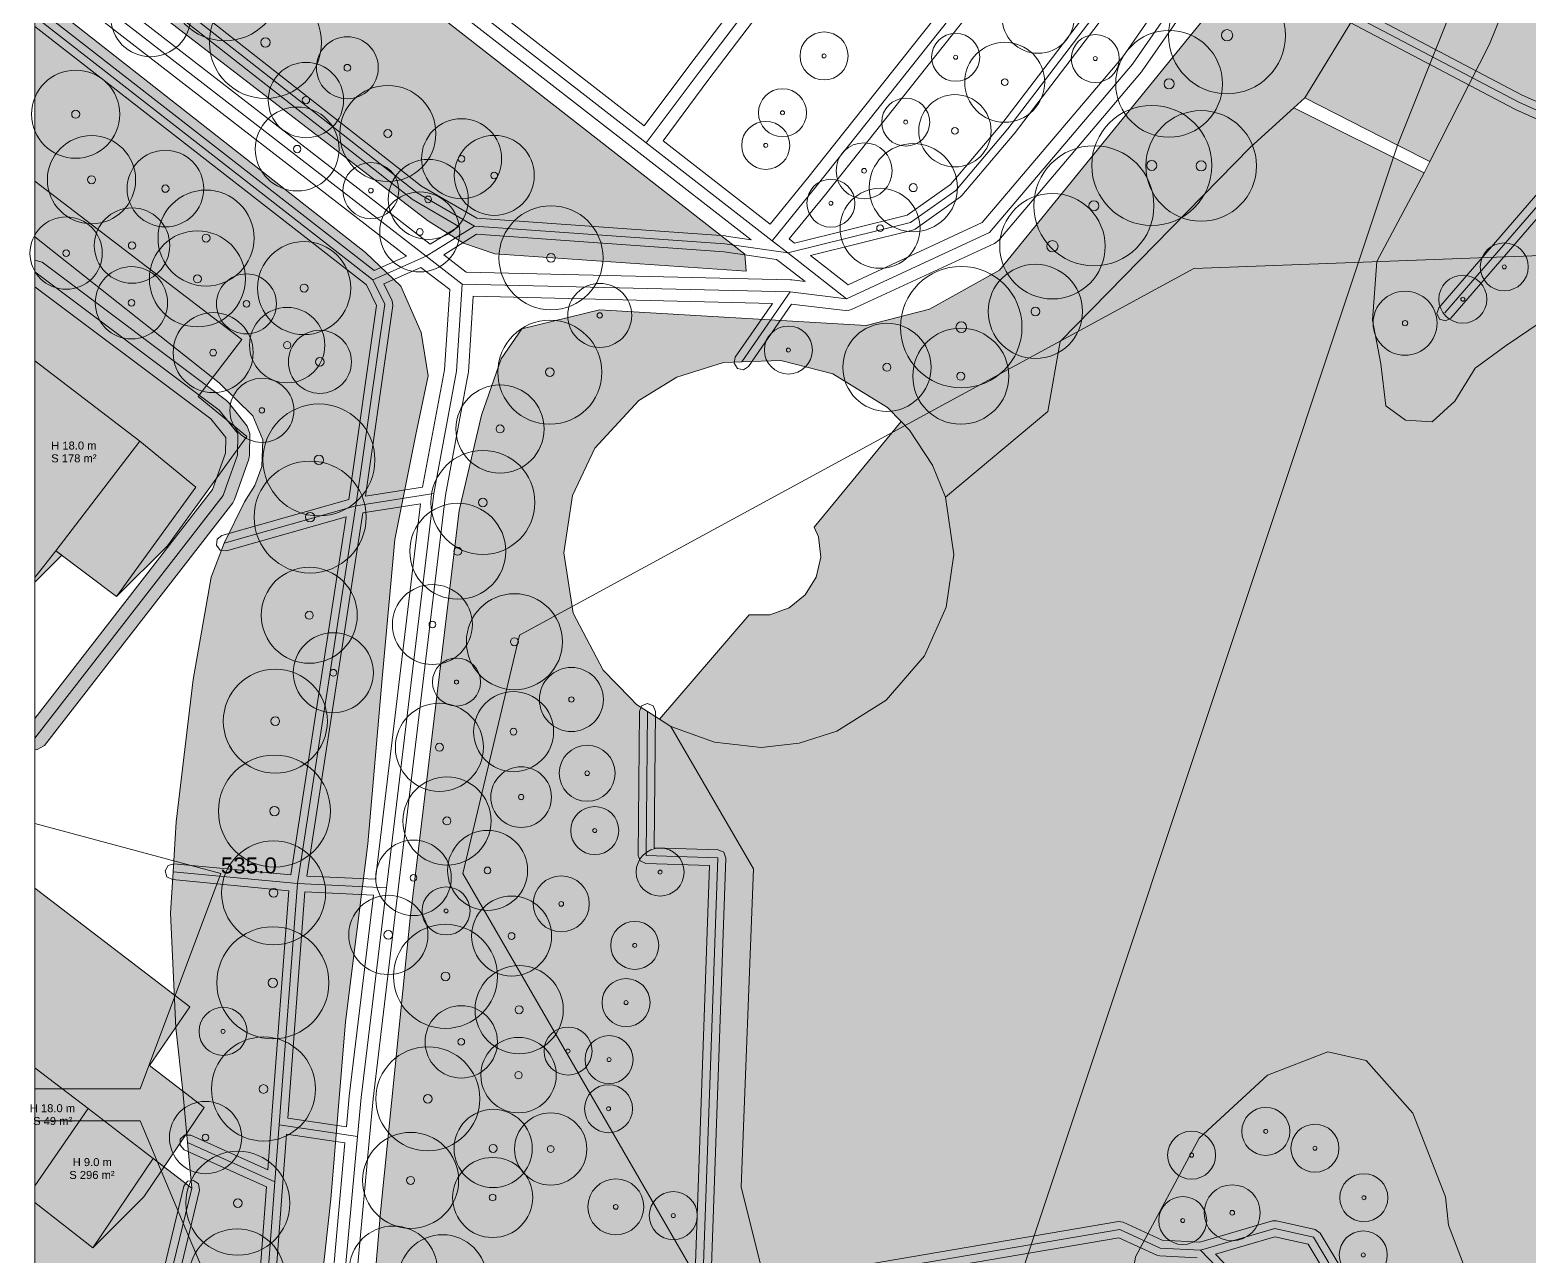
# Model space of a CAD drawing. Header units: metres. Extents: x -6 to 981, y -3 to 1020.
# Drawn here: x -0.6 to 186.7, y 622.7 to 775.9 of the extents above; entities that cross this region are included whole.
import ezdxf

# ---------------------------------------------------------------- set-up
doc = ezdxf.new("R2010")
doc.units = ezdxf.units.M
doc.header["$MEASUREMENT"] = 0
for name, color, linetype, lineweight, true_color in [('TPX_BUILDING_AREAS_TEXT', 7, 'CONTINUOUS', 0, 0x000000), ('TPX_BUILDING_HEIGHTS_TEXT', 7, 'CONTINUOUS', 0, 0x000000), ('TPX_BUILDINGS', 7, 'CONTINUOUS', 0, 0x000000), ('TPX_BUILDINGS_HATCH', 7, 'CONTINUOUS', 0, 0xf0f0f0), ('TPX_BUILDINGS_SHADOWS_HATCH', 7, 'CONTINUOUS', 0, 0x000000), ('TPX_BUILDINGS_SHADOWS_OUTLINES', 7, 'CONTINUOUS', 0, 0x000000), ('TPX_CONTOUR_LINES_5M', 7, 'CONTINUOUS', 0, 0x969696), ('TPX_CONTOUR_LINES_5M_TEXT', 7, 'CONTINUOUS', 0, 0x000000), ('TPX_FRAME_PROJECT', 7, 'CONTINUOUS', 0, 0x000000), ('TPX_ROADS_AXES', 7, 'CONTINUOUS', 0, 0x323232), ('TPX_ROADS_CONTOURS', 7, 'CONTINUOUS', 0, 0x646464), ('TPX_ROADS_HATCH', 7, 'CONTINUOUS', 0, 0xc8c8c8), ('TPX_VEGETATION_GREEN_SPACES', 7, 'CONTINUOUS', 0, 0x58ba48), ('TPX_VEGETATION_GREEN_SPACES_HATCH', 7, 'CONTINUOUS', 0, 0x58ba48), ('TPX_VEGETATION_TREES_INDIVIDUAL', 7, 'CONTINUOUS', 0, 0x136734), ('TPX_WATERWAYS', 7, 'CONTINUOUS', 0, 0x7aafdf), ('TPX_WATERWAYS_HATCH', 7, 'CONTINUOUS', 0, 0x7aafdf)]:
    doc.layers.add(name, color=color, linetype=linetype, lineweight=lineweight, true_color=true_color)
doc.styles.add('TPX_TEXTE', font='arial.ttf')

# ---------------------------------------------------------------- blocks, each defined once
blk = doc.blocks.new('TREETR005_CR050')
at = {"layer": 'TPX_VEGETATION_TREES_INDIVIDUAL'}
for radius in [4.95, 0.542]:
    blk.add_circle((0, 0, 0.04), radius, dxfattribs=at)
blk = doc.blocks.new('TREETR005_CR052')
at = {"layer": 'TPX_VEGETATION_TREES_INDIVIDUAL'}
for radius in [5.24, 0.458]:
    blk.add_circle((0, 0, 0.04), radius, dxfattribs=at)
blk = doc.blocks.new('TREETR006_CR075')
at = {"layer": 'TPX_VEGETATION_TREES_INDIVIDUAL'}
for radius in [7.5, 0.625]:
    blk.add_circle((0, 0, 0.04), radius, dxfattribs=at)
blk = doc.blocks.new('TREETR004_CR039')
at = {"layer": 'TPX_VEGETATION_TREES_INDIVIDUAL'}
for radius in [3.87, 0.417]:
    blk.add_circle((0, 0, 0.04), radius, dxfattribs=at)
blk = doc.blocks.new('TREETR007_CR066')
at = {"layer": 'TPX_VEGETATION_TREES_INDIVIDUAL'}
for radius in [6.59, 0.708]:
    blk.add_circle((0, 0, 0.04), radius, dxfattribs=at)
blk = doc.blocks.new('TREETR006_CR070')
at = {"layer": 'TPX_VEGETATION_TREES_INDIVIDUAL'}
for radius in [7, 0.583]:
    blk.add_circle((0, 0, 0.04), radius, dxfattribs=at)
blk = doc.blocks.new('TREETR003_CR040')
at = {"layer": 'TPX_VEGETATION_TREES_INDIVIDUAL'}
for radius in [4, 0.333]:
    blk.add_circle((0, 0, 0.04), radius, dxfattribs=at)
blk = doc.blocks.new('TREETR003_CR038')
at = {"layer": 'TPX_VEGETATION_TREES_INDIVIDUAL'}
for radius in [3.79, 0.333]:
    blk.add_circle((0, 0, 0.04), radius, dxfattribs=at)
blk = doc.blocks.new('TREETR007_CR076')
at = {"layer": 'TPX_VEGETATION_TREES_INDIVIDUAL'}
for radius in [7.59, 0.667]:
    blk.add_circle((0, 0, 0.04), radius, dxfattribs=at)
blk = doc.blocks.new('TREETR003_CR030')
at = {"layer": 'TPX_VEGETATION_TREES_INDIVIDUAL'}
for radius in [3, 0.25]:
    blk.add_circle((0, 0, 0.04), radius, dxfattribs=at)
blk = doc.blocks.new('TREETR006_CR069')
at = {"layer": 'TPX_VEGETATION_TREES_INDIVIDUAL'}
for radius in [6.91, 0.625]:
    blk.add_circle((0, 0, 0.04), radius, dxfattribs=at)
blk = doc.blocks.new('TREETR003_CR035')
at = {"layer": 'TPX_VEGETATION_TREES_INDIVIDUAL'}
for radius in [3.5, 0.292]:
    blk.add_circle((0, 0, 0.04), radius, dxfattribs=at)
blk = doc.blocks.new('TREETR005_CR047')
at = {"layer": 'TPX_VEGETATION_TREES_INDIVIDUAL'}
for radius in [4.71, 0.458]:
    blk.add_circle((0, 0, 0.04), radius, dxfattribs=at)
blk = doc.blocks.new('TREETR005_CR065')
at = {"layer": 'TPX_VEGETATION_TREES_INDIVIDUAL'}
for radius in [6.5, 0.542]:
    blk.add_circle((0, 0, 0.04), radius, dxfattribs=at)
blk = doc.blocks.new('TREETR005_CR049')
at = {"layer": 'TPX_VEGETATION_TREES_INDIVIDUAL'}
for radius in [4.89, 0.5]:
    blk.add_circle((0, 0, 0.04), radius, dxfattribs=at)
blk = doc.blocks.new('TREETR004_CR047')
at = {"layer": 'TPX_VEGETATION_TREES_INDIVIDUAL'}
for radius in [4.72, 0.417]:
    blk.add_circle((0, 0, 0.04), radius, dxfattribs=at)
blk = doc.blocks.new('TREETR005_CR060')
at = {"layer": 'TPX_VEGETATION_TREES_INDIVIDUAL'}
for radius in [6, 0.5]:
    blk.add_circle((0, 0, 0.04), radius, dxfattribs=at)
blk = doc.blocks.new('TREETR005_CR059')
at = {"layer": 'TPX_VEGETATION_TREES_INDIVIDUAL'}
for radius in [5.89, 0.542]:
    blk.add_circle((0, 0, 0.04), radius, dxfattribs=at)
blk = doc.blocks.new('TREETR005_CR058')
at = {"layer": 'TPX_VEGETATION_TREES_INDIVIDUAL'}
for radius in [5.82, 0.5]:
    blk.add_circle((0, 0, 0.04), radius, dxfattribs=at)
blk = doc.blocks.new('TREETR005_CR039')
at = {"layer": 'TPX_VEGETATION_TREES_INDIVIDUAL'}
for radius in [3.94, 0.542]:
    blk.add_circle((0, 0, 0.04), radius, dxfattribs=at)
blk = doc.blocks.new('TREETR005_CR055')
at = {"layer": 'TPX_VEGETATION_TREES_INDIVIDUAL'}
for radius in [5.51, 0.5]:
    blk.add_circle((0, 0, 0.04), radius, dxfattribs=at)
blk = doc.blocks.new('TREETR004_CR038')
at = {"layer": 'TPX_VEGETATION_TREES_INDIVIDUAL'}
for radius in [3.75, 0.417]:
    blk.add_circle((0, 0, 0.04), radius, dxfattribs=at)
blk = doc.blocks.new('TREETR004_CR050')
at = {"layer": 'TPX_VEGETATION_TREES_INDIVIDUAL'}
for radius in [5, 0.417]:
    blk.add_circle((0, 0, 0.04), radius, dxfattribs=at)
blk = doc.blocks.new('TREETR005_CR048')
at = {"layer": 'TPX_VEGETATION_TREES_INDIVIDUAL'}
for radius in [4.79, 0.458]:
    blk.add_circle((0, 0, 0.04), radius, dxfattribs=at)
blk = doc.blocks.new('TREETR004_CR045')
at = {"layer": 'TPX_VEGETATION_TREES_INDIVIDUAL'}
for radius in [4.52, 0.417]:
    blk.add_circle((0, 0, 0.04), radius, dxfattribs=at)
blk = doc.blocks.new('TREETR007_CR073')
at = {"layer": 'TPX_VEGETATION_TREES_INDIVIDUAL'}
for radius in [7.3, 0.708]:
    blk.add_circle((0, 0, 0.04), radius, dxfattribs=at)
blk = doc.blocks.new('TREETR006_CR067')
at = {"layer": 'TPX_VEGETATION_TREES_INDIVIDUAL'}
for radius in [6.67, 0.625]:
    blk.add_circle((0, 0, 0.04), radius, dxfattribs=at)

msp = doc.modelspace()

# ---------------------------------------------------------------- hatches: boundary and pattern name
at = {"layer": 'TPX_BUILDINGS_HATCH'}
for points in [[(0, 734.55), (0, 707.47), (2.62, 710.82), (13.13, 724.5), (0, 734.55)], [(13.13, 724.5), (2.62, 710.82), (10.21, 705.09), (20.12, 718.76), (13.13, 724.5)], [(0, 646.18), (0, 631.46), (6.66, 641.1), (0, 646.18)], [(0, 631.46), (0, 629.35), (7.25, 623.7), (14.8, 634.88), (6.66, 641.1), (0, 631.46)]]:
    msp.add_hatch(color=256, dxfattribs=at).paths.add_polyline_path(points)
at = {"layer": 'TPX_BUILDINGS_SHADOWS_HATCH'}
for points in [[(0, 757.02), (0, 734.55), (13.13, 724.5), (20.12, 718.76), (10.21, 705.09), (16.57, 711.45), (26.49, 725.12), (20.4, 730.12), (25.86, 737.23), (0, 757.02)], [(0, 707.47), (0, 706.88), (3.37, 710.25), (2.62, 710.82), (0, 707.47)], [(0, 668.63), (0, 646.18), (6.66, 641.1), (14.8, 634.88), (7.25, 623.7), (13.62, 630.07), (21.16, 641.25), (14.31, 646.48), (19.38, 653.83), (0, 668.63)]]:
    msp.add_hatch(color=256, dxfattribs=at).paths.add_polyline_path(points)
at = {"layer": 'TPX_ROADS_HATCH'}
msp.add_hatch(color=256, dxfattribs=at).paths.add_polyline_path([(0, 689.86), (0, 685.97), (0.19, 685.92), (1.19, 686.49), (24.72, 716.82), (24.94, 717.23), (26.74, 722.26), (26.83, 722.75), (26.86, 725.46), (26.54, 726.4), (24.23, 729.32), (23.95, 729.6), (0.9, 746.89), (0, 747.12), (0, 743.82), (21.99, 727.31), (23.85, 724.96), (23.83, 723.03), (22.2, 718.47), (0, 689.86)])
at = {"layer": 'TPX_VEGETATION_GREEN_SPACES_HATCH'}
for points in [[(0, 344.9), (0, 326.12), (12.7, 361.21), (29.35, 401.18), (54.95, 474.24), (58.93, 495.9), (59.11, 498.1), (58.96, 501.57), (59.31, 507.53), (61.82, 511.27), (65.53, 515.17), (70.18, 516.94), (91.2, 559.93), (95.93, 600.52), (88.27, 631.34), (89.79, 671.05), (79.48, 688.86), (78.05, 689.77), (76.54, 690.74), (75.19, 691.61), (74.38, 692.44), (71.03, 695.88), (67.28, 703.04), (66.1, 710.57), (67.2, 717.72), (69.99, 723.63), (75.46, 729.61), (80.21, 732.5), (86.06, 734.35), (88.36, 734.43), (93.24, 734.59), (99.71, 732.95), (106.55, 728.74), (108.25, 726.98), (109.32, 725.88), (112.19, 721.5), (113.81, 717.5), (126.57, 728.23), (128.15, 736.96), (151.93, 761.25), (157.32, 766.18), (158.69, 767.44), (176.34, 796.3), (188.7, 824.18), (194.65, 840.03), (263.32, 1013.19), (258.74, 1013.19), (190.86, 846.17), (184.43, 828.46), (178.96, 820.07), (146.2, 777.43), (120.55, 745.87), (111.81, 741.03), (103.87, 738.99), (70.56, 740.93), (60.85, 738.57), (58.27, 734.8), (55.8, 727.76), (53.04, 715.87), (46.9, 664.9), (43.2, 628.17), (40.41, 595.25), (41, 565.35), (41.92, 537.8), (43.43, 481.37), (42.85, 467.48), (40.81, 458.08), (36.36, 442.4), (26.26, 416.01), (0, 344.9)], [(167.72, 746.99), (167.16, 739.64), (168.21, 734.17), (168.81, 728.94), (171.29, 727.13), (174.62, 726.94), (177.43, 729.51), (179.98, 733.66), (183.85, 736.48), (195.06, 744.07), (208.38, 747.68), (225.65, 784.54), (238.07, 802.01), (249.1, 800.88), (249.5, 789.51), (239.07, 773.13), (250.89, 747.21), (254.61, 743.15), (260.4, 741.11), (270.5, 743.83), (283.69, 748.56), (301.75, 757.08), (427.7, 765.77), (420.49, 835.99), (421, 847.48), (422.29, 857.44), (425.07, 866.3), (429.82, 873.87), (520.03, 993.87), (526.37, 997.94), (505.15, 1013.19), (348.99, 1013.19), (350.39, 1009.79), (343.13, 1002.2), (349.46, 994.22), (354.25, 984.46), (345.24, 982), (343.41, 978.95), (344.65, 973.82), (352.02, 965.84), (361.65, 952.71), (354.22, 954.31), (342.66, 953.66), (337.54, 956.01), (342.24, 963.37), (334.06, 967.03), (321.19, 963.32), (322.66, 956.41), (327.67, 944.09), (323.78, 938.77), (330.66, 934.1), (335.39, 917.71), (339.59, 900.81), (326.93, 893), (331.14, 903.96), (326.59, 911.15), (318.65, 913.52), (311.51, 918.44), (305.28, 912.12), (304.69, 902.93), (288.57, 856.15), (263.99, 828.35), (256.29, 819.64), (253.79, 845.26), (284.66, 902.86), (299.87, 909.88), (302.28, 919.56), (294.15, 929.34), (303.41, 930.28), (309.91, 939.66), (305.89, 948.39), (299.22, 948.2), (287.45, 953.42), (290.84, 958.25), (289.17, 971.55), (296.42, 977.61), (301.62, 985.22), (304.04, 996.18), (312.11, 1008.12), (315.43, 1013.19), (277.48, 1013.19), (236.71, 911.06), (198.28, 816.25), (189.64, 795.89), (188.29, 790.25), (181.77, 774.13), (174.34, 759.45), (173.61, 758.07), (167.72, 746.99)], [(0, 817.18), (0, 789.94), (49.07, 752.09), (53.56, 749.27), (57.48, 747.94), (88.91, 745.76), (88.72, 747.9), (0, 817.18)], [(0, 629.35), (0, 610.36), (21.07, 594.31), (25.21, 591.52), (29.17, 590.57), (32.15, 592.12), (33.94, 593.95), (34.57, 596.96), (35.24, 613.84), (36.99, 629.77), (38.84, 651.95), (41.6, 674.18), (43.4, 694.86), (44.99, 712.23), (47.61, 725.37), (49.17, 732.7), (48.29, 738.11), (45.73, 743.89), (41.3, 748.11), (0, 780.55), (0, 750.04), (23.03, 731.81), (27.22, 727.7), (28.49, 724.69), (28.38, 721.35), (27.5, 718.99), (26.21, 716.95), (23.66, 711.77), (22.04, 707.5), (19.78, 694.74), (17.65, 676.95), (17.28, 670.71), (16.96, 665.54), (17.61, 651.2), (18.5, 643.26), (19.08, 636.87), (19.6, 631.16), (14.8, 634.88), (7.25, 623.7), (0, 629.35)], [(89.27, 702.8), (78.05, 689.77), (79.48, 688.86), (84.93, 686.88), (90.78, 686.25), (95.53, 686.78), (100.21, 688.26), (106.4, 692.14), (111.18, 697.7), (113.9, 703.78), (114.85, 710.37), (113.81, 717.5), (112.19, 721.5), (109.32, 725.88), (108.25, 726.98), (97.38, 713.76), (97.95, 712.57), (98.22, 710.01), (97.65, 707.51), (96.28, 705.32), (94.27, 703.7), (91.84, 702.83), (89.27, 702.8)], [(137.56, 622.57), (135.7, 611.16), (138.19, 606.68), (145.21, 597.9), (152.25, 592.23), (161.27, 588.65), (166.19, 589.77), (169.18, 592.07), (179.02, 603.78), (179.94, 615.65), (179.23, 619.78), (176.65, 626.55), (176.3, 630.07), (172.2, 640.53), (166.39, 647.11), (161.59, 648.19), (154.03, 645.26), (145.48, 637.41), (137.56, 622.57)]]:
    msp.add_hatch(color=256, dxfattribs=at).paths.add_polyline_path(points)
at = {"layer": 'TPX_WATERWAYS_HATCH'}
msp.add_hatch(color=256, dxfattribs=at).paths.add_polyline_path([(176.34, 796.3), (158.69, 767.44), (170.27, 761.53), (174.34, 759.45), (181.77, 774.13), (188.29, 790.25), (189.64, 795.89), (198.28, 816.25), (236.71, 911.06), (277.48, 1013.19), (263.32, 1013.19), (194.65, 840.03), (188.7, 824.18), (176.34, 796.3)])
h = msp.add_hatch(color=256, dxfattribs=at)
h.paths.add_polyline_path([(59.31, 507.53), (58.96, 501.57), (59.11, 498.1), (72.74, 492.22), (76.02, 499.84), (80.23, 503.28), (85.22, 504.89), (90.57, 503.01), (93.86, 499.68), (95.81, 494.36), (97.16, 489.02), (100.33, 485.33), (109.94, 476.46), (119.72, 469.42), (130.45, 461.18), (141.98, 457.19), (150.23, 457.3), (158.9, 461.73), (175.82, 469.15), (203.63, 477.84), (229.07, 480.66), (242.54, 492.28), (244.71, 503.76), (243.7, 531.44), (239.23, 541.86), (234.33, 552.05), (215.28, 550.45), (196.15, 563.51), (191.13, 604.44), (204.76, 622.31), (222.65, 625.38), (223.26, 635.21), (226.46, 684.03), (247.41, 705.35), (274.36, 730.64), (283.97, 738.52), (283.69, 748.56), (270.5, 743.83), (260.4, 741.11), (254.61, 743.15), (250.89, 747.21), (239.07, 773.13), (249.5, 789.51), (249.1, 800.88), (238.07, 802.01), (225.65, 784.54), (208.38, 747.68), (195.06, 744.07), (183.85, 736.48), (179.98, 733.66), (177.43, 729.51), (174.62, 726.94), (171.29, 727.13), (168.81, 728.94), (168.21, 734.17), (167.16, 739.64), (167.72, 746.99), (173.61, 758.07), (157.32, 766.18), (151.93, 761.25), (128.15, 736.96), (126.57, 728.23), (113.81, 717.5), (114.85, 710.37), (113.9, 703.78), (111.18, 697.7), (106.4, 692.14), (100.21, 688.26), (95.53, 686.78), (90.78, 686.25), (84.93, 686.88), (79.48, 688.86), (89.79, 671.05), (88.27, 631.34), (95.93, 600.52), (91.2, 559.93), (70.18, 516.94), (65.53, 515.17), (61.82, 511.27), (59.31, 507.53)])
h.paths.add_polyline_path([(125.3, 471.93), (125.57, 478.9), (130.09, 483.31), (136.93, 486.72), (145.88, 486.06), (153.83, 483.66), (160.41, 479.72), (161.73, 475.64), (160.71, 470.42), (158.15, 467.15), (153.06, 464.5), (148.17, 461.83), (141.17, 461.9), (133.58, 461.97), (127.79, 466.48), (125.3, 471.93)], flags=16)
h.paths.add_polyline_path([(135.7, 611.16), (137.56, 622.57), (145.48, 637.41), (154.03, 645.26), (161.59, 648.19), (166.39, 647.11), (172.2, 640.53), (176.3, 630.07), (176.65, 626.55), (179.23, 619.78), (179.94, 615.65), (179.02, 603.78), (169.18, 592.07), (166.19, 589.77), (161.27, 588.65), (152.25, 592.23), (145.21, 597.9), (138.19, 606.68), (135.7, 611.16)], flags=16)

# ---------------------------------------------------------------- linework, layer by layer
at = {"layer": 'TPX_BUILDINGS', "elevation": 0.04}
for points in [[(0, 734.55), (0, 707.47), (2.62, 710.82), (13.13, 724.5)], [(13.13, 724.5), (2.62, 710.82), (10.21, 705.09), (20.12, 718.76)], [(0, 646.18), (0, 631.46), (6.66, 641.1)], [(0, 631.46), (0, 629.35), (7.25, 623.7), (14.8, 634.88), (6.66, 641.1)]]:
    msp.add_lwpolyline(points, close=True, dxfattribs=at)
at = {"layer": 'TPX_BUILDINGS_SHADOWS_OUTLINES', "elevation": 0.04}
for points in [[(0, 757.02), (0, 734.55), (13.13, 724.5), (20.12, 718.76), (10.21, 705.09), (16.57, 711.45), (26.49, 725.12), (20.4, 730.12), (25.86, 737.23)], [(0, 707.47), (0, 706.88), (3.37, 710.25), (2.62, 710.82)], [(0, 668.63), (0, 646.18), (6.66, 641.1), (14.8, 634.88), (7.25, 623.7), (13.62, 630.07), (21.16, 641.25), (14.31, 646.48), (19.38, 653.83)]]:
    msp.add_lwpolyline(points, close=True, dxfattribs=at)
at = {"layer": 'TPX_CONTOUR_LINES_5M', "elevation": 0.05}
for points in [[(566.94, 1013.19), (566.94, 998.29), (487.24, 908.69), (408.23, 870.59), (355.55, 926.17), (329.22, 923.85), (302.88, 985.01), (276.54, 983.4), (253.08, 938.69), (302.88, 916.2), (329.22, 871.57), (276.54, 867.81), (243.45, 819.49), (239.83, 759.89), (223.87, 749.06), (144.85, 746.08), (60.55, 700.29), (53.5, 670.49), (105.16, 581.09)], [(0, 643.55), (13.17, 643.55), (23.24, 670.49), (0, 676.73)], [(0, 533.48), (13.17, 533.48), (32.03, 551.29), (37.72, 581.09), (13.17, 639.57), (0, 639.57)]]:
    msp.add_lwpolyline(points, dxfattribs=at)
at = {"layer": 'TPX_FRAME_PROJECT', "elevation": 0}
msp.add_lwpolyline([(0, 0), (974.48, 0), (974.48, 1013.19), (0, 1013.19)], close=True, dxfattribs=at)
at = {"layer": 'TPX_ROADS_AXES', "elevation": 0.03}
for points in [[(247.34, 1013.19), (242.06, 1000.05), (235.19, 982.99), (230.41, 970.99), (219.8, 944.41), (202.04, 899.92), (196.32, 885.58), (189.49, 869.67), (185.97, 861.47), (177.22, 841.81), (174.96, 837.66), (172.85, 834.21), (170.25, 829.04), (166.92, 822.94), (121.6, 763.54), (115.1, 755.85), (109.42, 751.84), (94.09, 748.04), (86.24, 749.16), (54.93, 751.4), (47.77, 755.54), (0, 793.04)], [(53.38, 744.15), (94.4, 743.17), (101.44, 742.32), (119.31, 750.6), (137.16, 771.65), (147.41, 786.45), (177.77, 830.38), (184.23, 844.11), (193.3, 867.45), (247.2, 997.7), (253.45, 1013.19)], [(176.21, 740.54), (190.01, 756.52), (192.48, 763.72), (203.66, 774.38), (208.35, 797.6), (218, 816.8), (221.29, 821.08), (228.99, 831.11), (231.59, 834.5), (243.68, 850.22), (247.3, 864.54), (255.41, 879.8), (259.03, 895.11), (257.55, 905.03), (256.23, 913.94), (253.89, 929.31), (259.97, 941.63), (265.1, 957.42), (271.67, 968.24), (278.75, 980.05), (288.81, 992.33), (291.92, 1004.67), (295.25, 1013.19)], [(76.41, 761.79), (83.03, 770.65), (106.46, 801.47), (133.89, 836.28), (144.41, 827.91), (150.55, 822.97), (97.61, 756.29), (92.13, 749.57)], [(0, 821.21), (76.41, 761.79), (92.13, 749.57), (94.09, 748.04), (101.44, 742.32)], [(53.38, 744.15), (48.91, 747.62), (0, 785.54)], [(192.48, 763.72), (185.43, 766.87), (159.97, 780.28), (147.41, 786.45)], [(0, 777.61), (42.25, 744.68), (43.74, 741.62), (40.12, 716.44), (32.82, 669.22), (30.53, 639.06), (29.99, 631.95), (28.72, 615.17), (27.57, 584.71), (27.63, 580.86), (29.7, 483.25), (29.61, 476.14), (31.05, 466.42), (17.99, 428.51), (13.81, 416.38)], [(54.93, 751.4), (48.91, 747.62), (42.25, 744.68)], [(0, 745.69), (23.05, 728.4), (25.36, 725.47), (25.33, 722.77), (23.96, 718.92), (23.53, 717.74), (0, 687.41)], [(0, 353.28), (22.17, 411.42), (25.77, 420.83), (37.1, 457.65), (38.99, 465.61), (40.13, 475.09), (37.68, 580.15), (38.88, 621.74), (40.33, 637.61), (40.78, 642.47), (43.93, 668.71), (49.84, 717.97), (52.69, 733.25), (53.38, 744.15)], [(94.4, 743.17), (88.36, 734.43)], [(23.66, 711.77), (40.12, 716.44), (49.84, 717.97)], [(76.38, 672.74), (76.54, 690.74)], [(195.04, 599.55), (193.28, 600.5), (174.85, 610.46), (165.74, 615.04), (159.77, 625.03), (154.94, 626.1), (145.68, 623.42), (140.63, 623.67), (135.59, 625.98), (94.25, 618.94), (89.67, 619.01), (83.49, 619.31), (85.35, 672.44), (76.38, 672.74)], [(17.28, 670.71), (32.82, 669.22), (43.93, 668.71)], [(30.53, 639.06), (40.33, 637.61)], [(19.08, 636.87), (29.99, 631.95)], [(19.6, 631.16), (16.92, 620.03), (13.89, 609.42), (13.09, 595.8)], [(165.74, 615.04), (158.87, 615.41), (150.78, 618.08), (145.68, 623.42)]]:
    msp.add_lwpolyline(points, dxfattribs=at)
at = {"layer": 'TPX_ROADS_CONTOURS', "elevation": 0.03}
for points in [[(78.5, 762.07), (84.23, 769.75), (107.65, 800.55), (134.13, 834.16), (143.48, 826.73), (148.45, 822.74), (96.44, 757.23), (91.89, 751.65)], [(96.94, 747.72), (109.66, 750.87), (110, 751.02), (115.68, 755.04), (115.86, 755.21), (122.36, 762.89), (122.39, 762.93), (167.71, 822.33), (167.8, 822.46), (171.13, 828.56), (171.14, 828.59), (172.96, 832.21), (175.73, 830.07), (146.18, 787.3), (135.97, 772.56), (118.38, 751.83), (101.64, 744.06)], [(51.1, 747.82), (55.18, 750.38), (86.13, 748.16), (92.69, 747.23), (93.16, 746.86), (96.25, 744.46), (94.59, 744.66), (94.44, 744.67), (53.91, 745.64)], [(0, 689.86), (0, 685.97), (0.19, 685.92), (1.19, 686.49), (24.72, 716.82), (24.94, 717.23), (26.74, 722.26), (26.83, 722.75), (26.86, 725.46), (26.54, 726.4), (24.23, 729.32), (23.95, 729.6), (0.9, 746.89), (0, 747.12), (0, 743.82), (21.99, 727.31), (23.85, 724.96), (23.83, 723.03), (22.2, 718.47)], [(41.3, 717.64), (44.73, 741.48), (44.64, 742.06), (43.6, 744.19), (48.25, 746.24), (51.84, 743.46), (51.2, 733.44), (48.46, 718.77)], [(33.98, 670.17), (41, 715.56), (48.18, 716.7), (42.55, 669.77)], [(31.6, 639.92), (33.74, 668.18), (42.31, 667.78), (39.29, 642.65), (39.28, 642.61), (38.93, 638.82)], [(28.61, 585.89), (29.72, 615.12), (30.99, 631.88), (31.45, 637.92), (38.75, 636.83), (37.39, 621.87), (37.38, 621.78), (36.25, 582.44)], [(147.55, 622.91), (154.97, 625.07), (159.13, 624.15), (163.92, 616.14), (159.05, 616.4), (151.33, 618.95)]]:
    msp.add_lwpolyline(points, close=True, dxfattribs=at)
for points in [[(104.36, 801.18), (81.83, 771.56), (76.13, 763.91), (0.92, 822.4)], [(166.08, 823.48), (120.82, 764.17), (114.42, 756.6), (109, 752.77), (94.94, 749.28), (94.26, 749.81), (98.79, 755.35), (151.72, 822.04)], [(0, 819.31), (75.49, 760.6), (89.51, 749.7), (86.38, 750.15), (86.31, 750.16), (55.23, 752.38), (48.33, 756.37), (0.62, 793.82)], [(159.52, 779.39), (184.96, 765.99), (185.02, 765.96), (191.24, 763.18), (189.13, 757.03), (175.45, 741.19), (175.21, 740.46), (175.55, 739.78), (176.28, 739.54), (176.96, 739.88), (190.77, 755.87), (190.96, 756.19), (193.35, 763.17), (204.35, 773.65), (204.64, 774.18), (209.31, 797.27)], [(207.37, 797.8), (202.74, 774.88), (192.28, 764.91), (185.87, 767.77), (160.44, 781.17)], [(0, 791.77), (47.15, 754.75), (47.27, 754.67), (52.99, 751.36), (49.42, 749.12), (0.92, 786.72)], [(40.38, 621.65), (41.82, 637.47), (42.27, 642.31), (45.42, 668.53), (51.32, 717.75), (54.16, 732.98), (54.18, 733.16), (54.79, 742.62), (92.19, 741.72), (87.53, 735), (87.37, 734.25), (87.79, 733.61), (88.54, 733.45), (89.18, 733.86), (94.56, 741.64), (101.26, 740.83), (101.49, 740.87), (101.63, 740.83), (101.77, 740.91), (102.07, 740.96), (119.94, 749.24), (120.45, 749.63), (138.31, 770.68), (138.39, 770.79), (148.2, 784.95)], [(0, 783.64), (46.45, 747.63), (42.39, 745.84), (0.61, 778.4)], [(0, 776.34), (41.45, 744.04), (42.71, 741.46), (39.22, 717.22), (23.38, 712.74), (22.78, 712.26), (22.69, 711.5), (23.17, 710.9), (23.93, 710.81), (38.89, 715.05), (31.98, 670.31), (17.37, 671.71), (16.64, 671.49), (16.28, 670.81), (16.51, 670.08), (17.18, 669.72), (31.75, 668.32), (29.53, 639.14), (29.1, 633.45), (19.49, 637.78), (18.72, 637.8), (18.17, 637.28), (18.14, 636.51), (18.67, 635.96), (28.94, 631.33), (27.72, 615.25)], [(84.52, 620.26), (86.35, 672.41), (86.08, 673.13), (85.38, 673.44), (77.39, 673.71), (77.54, 690.73), (77.25, 691.44), (76.54, 691.74), (75.83, 691.45), (75.54, 690.75), (75.38, 672.75), (75.66, 672.05), (76.35, 671.74), (84.31, 671.48), (82.49, 619.35)], [(17.89, 619.8), (20.57, 630.92), (20.45, 631.68), (19.83, 632.13), (19.08, 632.01), (18.63, 631.39), (15.95, 620.28)], [(166.45, 615.81), (160.63, 625.54), (159.99, 626.01), (155.15, 627.07), (154.66, 627.06), (145.57, 624.42), (140.87, 624.66), (136.01, 626.89), (135.42, 626.97), (94.18, 619.94)], [(94.42, 617.96), (135.45, 624.95), (140.22, 622.77), (140.58, 622.68), (145.24, 622.44)]]:
    msp.add_lwpolyline(points, dxfattribs=at)
at = {"layer": 'TPX_VEGETATION_GREEN_SPACES', "elevation": 0}
for points in [[(0, 817.18), (0, 789.94), (49.07, 752.09), (53.56, 749.27), (57.48, 747.94), (88.91, 745.76), (88.72, 747.9)], [(89.27, 702.8), (78.05, 689.77), (79.48, 688.86), (84.93, 686.88), (90.78, 686.25), (95.53, 686.78), (100.21, 688.26), (106.4, 692.14), (111.18, 697.7), (113.9, 703.78), (114.85, 710.37), (113.81, 717.5), (112.19, 721.5), (109.32, 725.88), (108.25, 726.98), (97.38, 713.76), (97.95, 712.57), (98.22, 710.01), (97.65, 707.51), (96.28, 705.32), (94.27, 703.7), (91.84, 702.83)], [(137.56, 622.57), (135.7, 611.16), (138.19, 606.68), (145.21, 597.9), (152.25, 592.23), (161.27, 588.65), (166.19, 589.77), (169.18, 592.07), (179.02, 603.78), (179.94, 615.65), (179.23, 619.78), (176.65, 626.55), (176.3, 630.07), (172.2, 640.53), (166.39, 647.11), (161.59, 648.19), (154.03, 645.26), (145.48, 637.41)]]:
    msp.add_lwpolyline(points, close=True, dxfattribs=at)
for points in [[(95.93, 600.52), (88.27, 631.34), (89.79, 671.05), (79.48, 688.86), (78.05, 689.77), (76.54, 690.74), (75.19, 691.61), (74.38, 692.44), (71.03, 695.88), (67.28, 703.04), (66.1, 710.57), (67.2, 717.72), (69.99, 723.63), (75.46, 729.61), (80.21, 732.5), (86.06, 734.35), (88.36, 734.43), (93.24, 734.59), (99.71, 732.95), (106.55, 728.74), (108.25, 726.98), (109.32, 725.88), (112.19, 721.5), (113.81, 717.5), (126.57, 728.23), (128.15, 736.96), (151.93, 761.25), (157.32, 766.18), (158.69, 767.44), (176.34, 796.3)], [(188.29, 790.25), (181.77, 774.13), (174.34, 759.45), (173.61, 758.07), (167.72, 746.99), (167.16, 739.64), (168.21, 734.17), (168.81, 728.94), (171.29, 727.13), (174.62, 726.94), (177.43, 729.51), (179.98, 733.66), (183.85, 736.48), (195.06, 744.07), (208.38, 747.68), (225.65, 784.54)], [(35.24, 613.84), (36.99, 629.77), (38.84, 651.95), (41.6, 674.18), (43.4, 694.86), (44.99, 712.23), (47.61, 725.37), (49.17, 732.7), (48.29, 738.11), (45.73, 743.89), (41.3, 748.11), (0, 780.55), (0, 750.04), (23.03, 731.81), (27.22, 727.7), (28.49, 724.69), (28.38, 721.35), (27.5, 718.99), (26.21, 716.95), (23.66, 711.77), (22.04, 707.5), (19.78, 694.74), (17.65, 676.95), (17.28, 670.71), (16.96, 665.54), (17.61, 651.2), (18.5, 643.26), (19.08, 636.87), (19.6, 631.16), (14.8, 634.88), (7.25, 623.7), (0, 629.35), (0, 610.36)], [(146.2, 777.43), (120.55, 745.87), (111.81, 741.03), (103.87, 738.99), (70.56, 740.93), (60.85, 738.57), (58.27, 734.8), (55.8, 727.76), (53.04, 715.87), (46.9, 664.9), (43.2, 628.17), (40.41, 595.25)]]:
    msp.add_lwpolyline(points, dxfattribs=at)
at = {"layer": 'TPX_WATERWAYS', "elevation": 0.01}
for points in [[(176.34, 796.3), (158.69, 767.44), (170.27, 761.53), (174.34, 759.45), (181.77, 774.13), (188.29, 790.25), (189.64, 795.89), (198.28, 816.25), (236.71, 911.06), (277.48, 1013.19), (263.32, 1013.19), (194.65, 840.03), (188.7, 824.18)], [(135.7, 611.16), (137.56, 622.57), (145.48, 637.41), (154.03, 645.26), (161.59, 648.19), (166.39, 647.11), (172.2, 640.53), (176.3, 630.07), (176.65, 626.55), (179.23, 619.78), (179.94, 615.65), (179.02, 603.78), (169.18, 592.07), (166.19, 589.77), (161.27, 588.65), (152.25, 592.23), (145.21, 597.9), (138.19, 606.68)]]:
    msp.add_lwpolyline(points, close=True, dxfattribs=at)
for points in [[(270.72, 1013.19), (242.34, 942.1), (189.22, 809.02), (170.27, 761.53)], [(195.06, 744.07), (183.85, 736.48), (179.98, 733.66), (177.43, 729.51), (174.62, 726.94), (171.29, 727.13), (168.81, 728.94), (168.21, 734.17), (167.16, 739.64), (167.72, 746.99), (173.61, 758.07), (157.32, 766.18), (151.93, 761.25), (128.15, 736.96), (126.57, 728.23), (113.81, 717.5), (114.85, 710.37), (113.9, 703.78), (111.18, 697.7), (106.4, 692.14), (100.21, 688.26), (95.53, 686.78), (90.78, 686.25), (84.93, 686.88), (79.48, 688.86), (89.79, 671.05), (88.27, 631.34), (95.93, 600.52)], [(170.27, 761.53), (168.44, 756.03), (110.46, 581.9), (97.4, 550.11), (66.94, 492.27)]]:
    msp.add_lwpolyline(points, dxfattribs=at)

# ---------------------------------------------------------------- block references
at = {"layer": 'TPX_VEGETATION_TREES_INDIVIDUAL'}
for name, p in [('TREETR006_CR070', (23.75, 781.56, 0.04)), ('TREETR004_CR050', (14.46, 777.56, 0.04)), ('TREETR006_CR070', (28.81, 774.35, 0.04)), ('TREETR004_CR045', (125.38, 777.51, 0.04)), ('TREETR007_CR073', (148.98, 775.24, 0.04)), ('TREETR003_CR030', (98.63, 772.66, 0.04)), ('TREETR006_CR067', (141.74, 769.18, 0.04)), ('TREETR004_CR039', (39.05, 771.19, 0.04)), ('TREETR003_CR030', (115.07, 772.5, 0.04)), ('TREETR004_CR050', (121.2, 769.38, 0.04)), ('TREETR003_CR030', (132.52, 772.34, 0.04)), ('TREETR005_CR047', (33.88, 767.15, 0.04)), ('TREETR005_CR055', (5.1, 765.38, 0.04)), ('TREETR005_CR060', (44.11, 762.97, 0.04)), ('TREETR003_CR030', (93.43, 765.56, 0.04)), ('TREETR005_CR052', (32.79, 761.03, 0.04)), ('TREETR003_CR030', (108.83, 764.39, 0.04)), ('TREETR004_CR045', (114.98, 763.31, 0.04)), ('TREETR006_CR075', (139.58, 758.98, 0.04)), ('TREETR004_CR050', (53.32, 759.81, 0.04)), ('TREETR003_CR030', (91.34, 761.49, 0.04)), ('TREETR006_CR069', (145.75, 758.92, 0.04)), ('TREETR005_CR055', (7.08, 757.19, 0.04)), ('TREETR004_CR050', (57.41, 757.73, 0.04)), ('TREETR005_CR048', (16.31, 756.08, 0.04)), ('TREETR003_CR035', (103.63, 758.31, 0.04)), ('TREETR005_CR055', (109.77, 756.2, 0.04)), ('TREETR006_CR075', (132.35, 753.94, 0.04)), ('TREETR003_CR035', (41.99, 755.83, 0.04)), ('TREETR004_CR050', (49.16, 754.74, 0.04)), ('TREETR003_CR030', (99.48, 754.26, 0.04)), ('TREETR005_CR060', (21.39, 749.9, 0.04)), ('TREETR004_CR050', (48.1, 750.66, 0.04)), ('TREETR004_CR050', (105.62, 751.13, 0.04)), ('TREETR007_CR066', (127.16, 748.88, 0.04)), ('TREETR005_CR047', (12.14, 748.97, 0.04)), ('TREETR005_CR065', (64.5, 747.44, 0.04)), ('TREETR004_CR045', (3.91, 748.02, 0.04)), ('TREETR005_CR060', (20.31, 744.8, 0.04)), ('TREETR005_CR058', (33.65, 743.65, 0.04)), ('TREETR003_CR030', (183.63, 746.3, 0.04)), ('TREETR004_CR045', (12.07, 741.81, 0.04)), ('TREETR007_CR076', (115.77, 738.77, 0.04)), ('TREETR005_CR059', (125.03, 740.73, 0.04)), ('TREETR004_CR038', (26.44, 741.67, 0.04)), ('TREETR003_CR040', (70.59, 740.23, 0.04)), ('TREETR003_CR030', (178.45, 742.26, 0.04)), ('TREETR003_CR040', (171.23, 739.26, 0.04)), ('TREETR004_CR050', (22.28, 735.58, 0.04)), ('TREETR005_CR047', (31.53, 736.52, 0.04)), ('TREETR005_CR039', (35.62, 734.43, 0.04)), ('TREETR005_CR065', (64.36, 733.13, 0.04)), ('TREETR003_CR030', (94.17, 735.91, 0.04)), ('TREETR005_CR055', (106.48, 733.75, 0.04)), ('TREETR005_CR060', (115.71, 732.64, 0.04)), ('TREETR003_CR040', (28.37, 728.37, 0.04)), ('TREETR005_CR055', (58.13, 726.04, 0.04)), ('TREETR006_CR070', (35.5, 722.17, 0.04)), ('TREETR005_CR065', (55.99, 716.86, 0.04)), ('TREETR006_CR070', (34.4, 715.03, 0.04)), ('TREETR005_CR060', (52.85, 710.76, 0.04)), ('TREETR005_CR060', (34.29, 702.76, 0.04)), ('TREETR004_CR050', (49.68, 701.6, 0.04)), ('TREETR005_CR060', (59.93, 699.45, 0.04)), ('TREETR004_CR050', (37.3, 695.58, 0.04)), ('TREETR003_CR030', (52.69, 694.41, 0.04)), ('TREETR005_CR065', (30.05, 689.52, 0.04)), ('TREETR003_CR040', (67.05, 692.23, 0.04)), ('TREETR004_CR050', (59.82, 688.21, 0.04)), ('TREETR005_CR055', (50.56, 686.26, 0.04)), ('TREETR003_CR035', (69.02, 683.01, 0.04)), ('TREETR006_CR070', (29.94, 678.28, 0.04)), ('TREETR003_CR038', (60.77, 680.03, 0.04)), ('TREETR005_CR055', (51.5, 677.05, 0.04)), ('TREETR003_CR030', (69.97, 675.85, 0.04)), ('TREETR005_CR065', (29.84, 668.06, 0.04)), ('TREETR004_CR047', (47.32, 669.94, 0.04)), ('TREETR004_CR050', (56.57, 670.87, 0.04)), ('TREETR003_CR030', (78.14, 670.66, 0.04)), ('TREETR003_CR030', (51.39, 665.81, 0.04)), ('TREETR003_CR035', (65.78, 666.69, 0.04)), ('TREETR005_CR050', (44.17, 662.81, 0.04)), ('TREETR004_CR050', (59.58, 662.67, 0.04)), ('TREETR006_CR070', (29.74, 656.82, 0.04)), ('TREETR005_CR065', (51.31, 657.63, 0.04)), ('TREETR003_CR030', (74.97, 661.5, 0.04)), ('TREETR005_CR055', (60.52, 653.46, 0.04)), ('TREETR003_CR030', (73.88, 654.35, 0.04)), ('TREETR004_CR045', (53.29, 649.44, 0.04)), ('TREETR003_CR030', (23.52, 650.75, 0.04)), ('TREETR005_CR065', (28.58, 643.55, 0.04)), ('TREETR003_CR030', (66.63, 648.29, 0.04)), ('TREETR003_CR030', (71.75, 647.22, 0.04)), ('TREETR005_CR065', (49.11, 642.33, 0.04)), ('TREETR005_CR047', (60.44, 645.28, 0.04)), ('TREETR003_CR030', (71.69, 641.09, 0.04)), ('TREETR004_CR045', (21.33, 637.48, 0.04)), ('TREETR005_CR049', (57.27, 636.12, 0.04)), ('TREETR003_CR030', (153.83, 638.25, 0.04)), ('TREETR004_CR045', (64.46, 636.05, 0.04)), ('TREETR003_CR030', (159.97, 636.15, 0.04)), ('TREETR005_CR060', (46.96, 632.13, 0.04)), ('TREETR003_CR030', (144.56, 635.28, 0.04)), ('TREETR005_CR065', (25.36, 629.27, 0.04)), ('TREETR004_CR050', (57.21, 629.99, 0.04)), ('TREETR003_CR035', (72.6, 628.82, 0.04)), ('TREETR003_CR035', (149.63, 628.08, 0.04)), ('TREETR003_CR030', (166.08, 629.96, 0.04)), ('TREETR003_CR030', (79.78, 627.72, 0.04)), ('TREETR003_CR030', (143.45, 627.11, 0.04)), ('TREETR005_CR060', (25.27, 620.07, 0.04)), ('TREETR005_CR055', (44.8, 620.91, 0.04)), ('TREETR003_CR030', (166.01, 622.81, 0.04)), ('TREETR005_CR055', (50.95, 619.83, 0.04))]:
    msp.add_blockref(name, p, dxfattribs=at)

# ---------------------------------------------------------------- texts
at = {"layer": 'TPX_BUILDING_AREAS_TEXT', "style": 'TPX_TEXTE'}
for s, p in [('S 178 m²', (2.04, 721.87, 0.05)), ('S 49 m²', (-0.22, 639.05, 0.05)), ('S 296 m²', (4.3, 632.31, 0.05))]:
    msp.add_text(s, height=1, dxfattribs=at).set_placement(p)
at = {"layer": 'TPX_BUILDING_HEIGHTS_TEXT', "style": 'TPX_TEXTE'}
for s, p in [('H 18.0 m', (2.04, 723.47, 0.05)), ('H 18.0 m', (-0.64, 640.65, 0.05)), ('H 9.0 m', (4.73, 633.91, 0.05))]:
    msp.add_text(s, height=1, dxfattribs=at).set_placement(p)
at = {"layer": 'TPX_CONTOUR_LINES_5M_TEXT', "style": 'TPX_TEXTE'}
msp.add_text('535.0', height=2, dxfattribs=at).set_placement((23.24, 670.49, 0.05))

doc.saveas('drawing.dxf')
